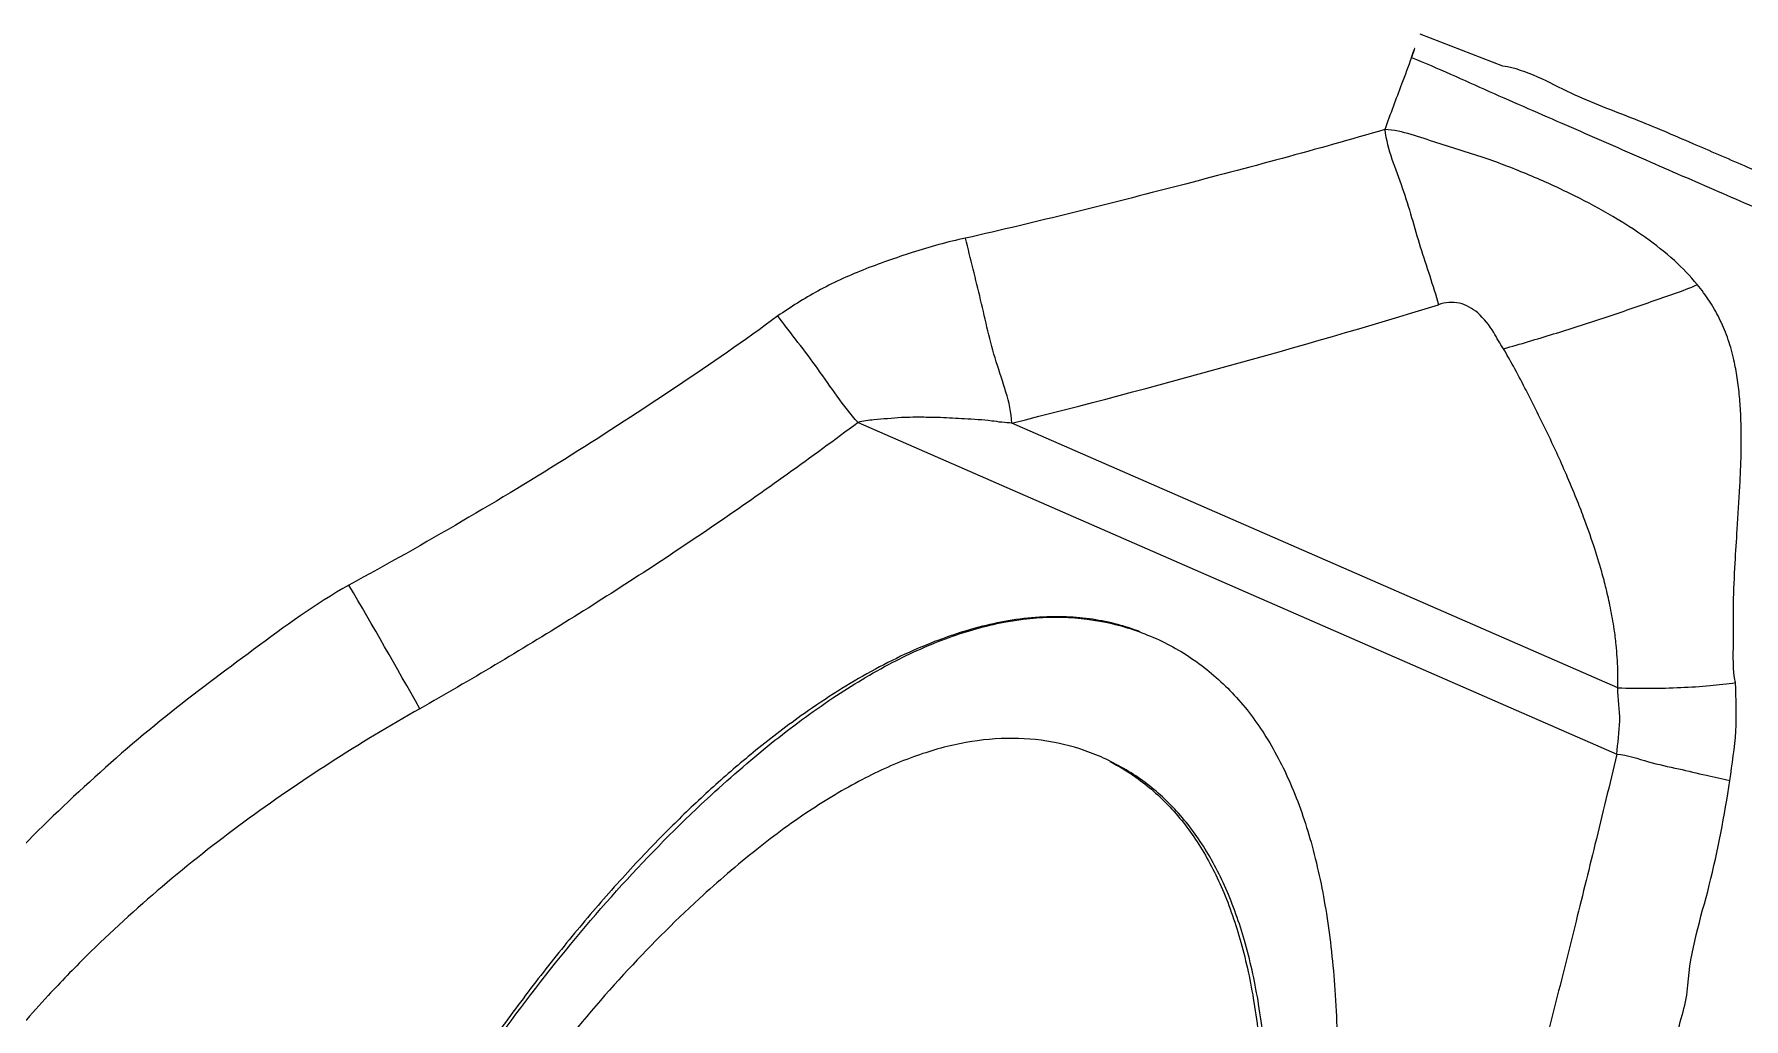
# Model space of a CAD drawing. Header units: millimetres. Extents: x 1145859089 to 1147511753, y -1047484727 to -1047247487.
# Drawn here: x 1146004886.44 to 1146004934.95, y -1047430974.55 to -1047430946.59 of the extents above; entities that cross this region are included whole.
import ezdxf
from ezdxf.xclip import XClip

# ---------------------------------------------------------------- set-up
doc = ezdxf.new("R2010")
doc.units = ezdxf.units.MM
doc.header["$LTSCALE"] = 100
doc.header["$MEASUREMENT"] = 0
doc.header["$XCLIPFRAME"] = 2
doc.layers.get('0').update_dxf_attribs({"linetype": 'CONTINUOUS'})
doc.layers.add('XREF', color=135, linetype='CONTINUOUS')
doc.layers.add('단지배치도$0$W240910', color=135, linetype='CONTINUOUS')

# ---------------------------------------------------------------- blocks, each defined once
blk = doc.blocks.new('단지배치도$0$zw$9902')
at = {"layer": '단지배치도$0$W240910', "linetype": 'ByBlock', "ltscale": 20}
for p, q in [((66787.289, -59578.193), (66784.938, -59577.288)), ((66768.989, -59588.315), (66790.524, -59597.734)), ((66790.548, -59595.849), (66773.357, -59588.33))]:
    blk.add_line(p, q, dxfattribs=at)
at = {"layer": '단지배치도$0$W240910'}
blk.add_arc((56404.253, -57219.78, 0), 12756.719, 322.5073299, 9.110085, dxfattribs=at)
at = {"layer": '단지배치도$0$W240910', "linetype": 'ByBlock', "ltscale": 20}
for centre, radius, start, end in [((66712.355, -59344.83), 251.025, 284.06429, 286.93107), ((66506.646, -59737.331), 286.887, 29.41304, 30.22142)]:
    blk.add_arc(centre, radius, start, end, dxfattribs=at)
blk.add_open_spline([(66784.694, -59577.947), (66784.771, -59577.725), (66784.854, -59577.506), (66784.938, -59577.288)], degree=3, dxfattribs=at)
for points, knots in [([(66784.694, -59577.947), (66784.606, -59578.201), (66784.347, -59578.882), (66784.091, -59579.563), (66783.937, -59579.995)], [0, 0, 0, 0, 0.808025, 2.184233, 2.184233, 2.184233, 2.184233]), ([(66784.694, -59577.947), (66785.437, -59578.252), (66786.894, -59578.92), (66789.072, -59579.859), (66791.193, -59580.791), (66793.24, -59581.686), (66795.19, -59582.537), (66796.813, -59583.248), (66798.115, -59583.815), (66799.118, -59584.258), (66799.767, -59584.531), (66800.076, -59584.673)], [0, 0, 0, 0, 2.408812, 4.806042, 7.115679, 9.359763, 11.508208, 13.498095, 14.676057, 15.768155, 16.787996, 16.787996, 16.787996, 16.787996]), ([(66799.492, -59583.528), (66799.204, -59583.382), (66798.729, -59583.145), (66798.016, -59582.799), (66797.299, -59582.458), (66796.412, -59582.045), (66795.342, -59581.558), (66794.08, -59580.998), (66792.623, -59580.373), (66790.989, -59579.664), (66789.169, -59579.01), (66787.976, -59578.295), (66787.289, -59578.193)], [0, 0, 0, 0, 0.971139, 1.590003, 2.378507, 3.352322, 4.525215, 5.906136, 7.495719, 9.282519, 11.239702, 13.323479, 13.323479, 13.323479, 13.323479]), ([(66783.937, -59579.995), (66782, -59580.565), (66778.039, -59581.618), (66774.065, -59582.62), (66772.038, -59583.083)], [0, 0, 0, 0, 6.055179, 12.29393, 12.29393, 12.29393, 12.29393]), ([(66783.937, -59579.995), (66784.006, -59580.568), (66784.482, -59581.65), (66784.917, -59583.326), (66785.311, -59584.418), (66785.459, -59584.974)], [0, 0, 0, 0, 1.732571, 3.479891, 5.206659, 5.206659, 5.206659, 5.206659]), ([(66792.805, -59584.399), (66792.606, -59584.157), (66792.142, -59583.678), (66791.333, -59583.037), (66790.379, -59582.429), (66789.3, -59581.851), (66788.108, -59581.308), (66786.807, -59580.794), (66785.406, -59580.396), (66784.445, -59580.024), (66783.937, -59579.995)], [0, 0, 0, 0, 0.941821, 1.990378, 3.090346, 4.331794, 5.659356, 7.019941, 8.518113, 10.0465, 10.0465, 10.0465, 10.0465]), ([(66772.038, -59583.083), (66771.526, -59583.179), (66770.549, -59583.471), (66769.142, -59583.954), (66767.852, -59584.542), (66767.08, -59585.04), (66766.709, -59585.289)], [0, 0, 0, 0, 1.562086, 3.050095, 4.462143, 5.801764, 5.801764, 5.801764, 5.801764]), ([(66773.357, -59588.33), (66773.321, -59587.733), (66772.854, -59586.593), (66772.483, -59584.833), (66772.18, -59583.665), (66772.038, -59583.083)], [0, 0, 0, 0, 1.794806, 3.611563, 5.410594, 5.410594, 5.410594, 5.410594]), ([(66787.308, -59586.221), (66787.781, -59586.086), (66788.725, -59585.805), (66790.124, -59585.363), (66791.482, -59584.884), (66792.383, -59584.584), (66792.81, -59584.4)], [0, 0, 0, 0, 1.477175, 2.953024, 4.401303, 5.796969, 5.796969, 5.796969, 5.796969]), ([(66793.889, -59595.699), (66793.81, -59595.331), (66793.843, -59594.574), (66793.82, -59593.446), (66793.874, -59592.37), (66793.942, -59591.26), (66794.01, -59590.23), (66794.05, -59589.318), (66794.055, -59588.628), (66794.04, -59588.06), (66794.001, -59587.514), (66793.935, -59586.989), (66793.831, -59586.445), (66793.672, -59585.896), (66793.441, -59585.353), (66793.152, -59584.854), (66792.927, -59584.549), (66792.805, -59584.399)], [0, 0, 0, 0, 1.130442, 2.241856, 3.395507, 4.356274, 5.580348, 6.490154, 7.096806, 7.650003, 8.193968, 8.736467, 9.238265, 9.854521, 10.446638, 11.002625, 11.581697, 11.581697, 11.581697, 11.581697]), ([(66787.308, -59586.221), (66787.202, -59586.075), (66787.015, -59585.699), (66786.637, -59585.205), (66786.072, -59584.865), (66785.645, -59584.899), (66785.459, -59584.974)], [0, 0, 0, 0, 0.538337, 1.257748, 1.839007, 2.442706, 2.442706, 2.442706, 2.442706]), ([(66766.709, -59585.289), (66765.775, -59585.992), (66763.825, -59587.316), (66760.845, -59589.272), (66757.741, -59591.144), (66755.622, -59592.347), (66754.541, -59592.929)], [0, 0, 0, 0, 3.505723, 7.068542, 10.69142, 14.377221, 14.377221, 14.377221, 14.377221]), ([(66768.989, -59588.315), (66768.567, -59587.842), (66767.875, -59586.779), (66767.09, -59585.79), (66766.709, -59585.289)], [0, 0, 0, 0, 1.900441, 3.788585, 3.788585, 3.788585, 3.788585]), ([(66790.548, -59595.849), (66790.556, -59595.679), (66790.553, -59595.27), (66790.517, -59594.712), (66790.442, -59594.124), (66790.349, -59593.592), (66790.227, -59593.051), (66790.071, -59592.463), (66789.862, -59591.783), (66789.618, -59591.094), (66789.356, -59590.421), (66789.102, -59589.813), (66788.792, -59589.121), (66788.478, -59588.457), (66788.175, -59587.846), (66787.887, -59587.282), (66787.613, -59586.753), (66787.398, -59586.387), (66787.308, -59586.221)], [0, 0, 0, 0, 0.510981, 1.224774, 1.674982, 2.290574, 2.844715, 3.337367, 4.115218, 4.978433, 5.528492, 6.281716, 6.954165, 7.803977, 8.485458, 8.999874, 9.703347, 10.272252, 10.272252, 10.272252, 10.272252]), ([(66768.989, -59588.315), (66767.664, -59589.305), (66764.977, -59591.233), (66760.823, -59593.935), (66757.988, -59595.629), (66756.553, -59596.441)], [0, 0, 0, 0, 4.960436, 9.919328, 14.864038, 14.864038, 14.864038, 14.864038]), ([(66773.357, -59588.33), (66773.164, -59588.328), (66772.717, -59588.251), (66772.039, -59588.212), (66771.399, -59588.176), (66770.802, -59588.164), (66770.171, -59588.166), (66769.55, -59588.236), (66769.132, -59588.263), (66768.989, -59588.315)], [0, 0, 0, 0, 0.578576, 1.353958, 2.038871, 2.500219, 3.145451, 3.927072, 4.383104, 4.383104, 4.383104, 4.383104]), ([(66754.541, -59592.929), (66753.592, -59593.465), (66751.869, -59594.734), (66749.285, -59596.656), (66746.871, -59598.755), (66744.566, -59601.04), (66742.454, -59603.476), (66740.529, -59606.1), (66738.843, -59608.871), (66737.418, -59611.771), (66736.269, -59614.762), (66735.387, -59617.841), (66734.763, -59621.036), (66734.428, -59624.054), (66734.308, -59626.87), (66734.342, -59629.433), (66734.502, -59631.99), (66734.818, -59634.54), (66735.02, -59636.253), (66735.219, -59637.104)], [0, 0, 0, 0, 3.268622, 6.397637, 9.667075, 12.850977, 16.13086, 19.328305, 22.601473, 25.847972, 29.009985, 32.200779, 35.444395, 38.763751, 41.302653, 43.894769, 46.449524, 48.984567, 51.607261, 51.607261, 51.607261, 51.607261]), ([(66751.815, -59652.843), (66751.383, -59652.655), (66750.553, -59652.187), (66749.469, -59651.224), (66748.56, -59650.012), (66747.825, -59648.558), (66747.261, -59646.865), (66746.863, -59644.932), (66746.631, -59642.758), (66746.555, -59640.08), (66746.701, -59636.935), (66747.158, -59633.372), (66747.911, -59629.699), (66748.958, -59625.915), (66750.3, -59622.019), (66751.909, -59618.078), (66753.711, -59614.221), (66755.662, -59610.588), (66757.731, -59607.248), (66759.918, -59604.202), (66762.222, -59601.448), (66764.431, -59599.208), (66766.447, -59597.449), (66768.198, -59596.147), (66769.886, -59595.129), (66771.512, -59594.395), (66773.078, -59593.949), (66774.585, -59593.794), (66776.029, -59593.937), (66776.937, -59594.228), (66777.369, -59594.417)], [0, 0, 0, 0, 1.412766, 2.833461, 4.321746, 5.929778, 7.699157, 9.661244, 11.839094, 14.249578, 17.69248, 21.273155, 25.013227, 28.931683, 33.045041, 37.367585, 41.694975, 45.811725, 49.732095, 53.472597, 57.052228, 60.492655, 62.898636, 65.072954, 67.032507, 68.800365, 70.407871, 71.89653, 73.318297, 74.732515, 74.732515, 74.732515, 74.732515]), ([(66776.992, -59594.258), (66776.949, -59594.241), (66776.771, -59594.174), (66776.357, -59594.041), (66775.736, -59593.903), (66774.998, -59593.824), (66774.201, -59593.825), (66773.37, -59593.913), (66772.512, -59594.09), (66771.823, -59594.295), (66771.086, -59594.558), (66770.305, -59594.889), (66769.348, -59595.378), (66768.397, -59595.941), (66767.296, -59596.678), (66766.14, -59597.56), (66764.938, -59598.592), (66764.051, -59599.429), (66763.113, -59600.369), (66762.132, -59601.417), (66760.927, -59602.82), (66759.755, -59604.295), (66758.617, -59605.84), (66757.513, -59607.45), (66756.443, -59609.125), (66755.334, -59610.985), (66754.213, -59613.017), (66753.094, -59615.219), (66752.049, -59617.457), (66751.162, -59619.53), (66750.333, -59621.626), (66749.573, -59623.728), (66748.827, -59626.045), (66748.174, -59628.353), (66747.616, -59630.644), (66747.16, -59632.903), (66746.824, -59635.042), (66746.662, -59636.484), (66746.601, -59637.184), (66746.597, -59637.238)], [0, 0, 0, 0, 0.137339, 0.572509, 1.303412, 2.041427, 2.794842, 3.689275, 4.54292, 5.42016, 5.843515, 6.889188, 7.962288, 9.066248, 10.203431, 11.93457, 13.42487, 14.953303, 15.59288, 17.408174, 19.257214, 21.140606, 23.058591, 25.011212, 26.998409, 29.020094, 31.506542, 33.958541, 36.428155, 38.915654, 40.723187, 43.188235, 45.620606, 48.022979, 50.383888, 52.690194, 54.934814, 56.87878, 57.042162, 57.042162, 57.042162, 57.042162]), ([(66777.369, -59594.416), (66777.801, -59594.604), (66778.631, -59595.072), (66779.716, -59596.036), (66780.625, -59597.247), (66781.36, -59598.701), (66781.925, -59600.394), (66782.323, -59602.326), (66782.556, -59604.499), (66782.632, -59607.176), (66782.486, -59610.321), (66782.029, -59613.882), (66781.276, -59617.555), (66780.229, -59621.34), (66778.887, -59625.236), (66777.277, -59629.177), (66775.475, -59633.036), (66773.523, -59636.67), (66771.454, -59640.01), (66769.268, -59643.057), (66766.963, -59645.811), (66764.755, -59648.051), (66762.739, -59649.811), (66760.987, -59651.113), (66759.299, -59652.131), (66757.673, -59652.864), (66756.107, -59653.311), (66754.6, -59653.465), (66753.155, -59653.323), (66752.247, -59653.032), (66751.815, -59652.843)], [0, 0, 0, 0, 1.413182, 2.834148, 4.322514, 5.930416, 7.699453, 9.660999, 11.838121, 14.247704, 17.689668, 21.269748, 25.009586, 28.928178, 33.042044, 37.365468, 41.694091, 45.811845, 49.732988, 53.474028, 57.053964, 60.494463, 62.90047, 65.074832, 67.034455, 68.802419, 70.41008, 71.898956, 73.321006, 74.735573, 74.735573, 74.735573, 74.735573]), ([(66790.548, -59595.849), (66790.85, -59595.858), (66791.448, -59595.866), (66792.322, -59595.845), (66793.135, -59595.793), (66793.65, -59595.735), (66793.89, -59595.7)], [0, 0, 0, 0, 0.905592, 1.794534, 2.622096, 3.349577, 3.349577, 3.349577, 3.349577]), ([(66793.729, -59598.483), (66793.793, -59598.017), (66793.947, -59597.094), (66793.902, -59596.16), (66793.889, -59595.699)], [0, 0, 0, 0, 1.412121, 2.793816, 2.793816, 2.793816, 2.793816]), ([(66790.524, -59597.734), (66790.544, -59597.418), (66790.654, -59596.791), (66790.56, -59596.162), (66790.548, -59595.849)], [0, 0, 0, 0, 0.94919, 1.889976, 1.889976, 1.889976, 1.889976]), ([(66756.553, -59596.441), (66755.689, -59596.926), (66753.996, -59597.955), (66751.546, -59599.632), (66749.228, -59601.459), (66747.591, -59602.955), (66746.543, -59604.015), (66745.945, -59604.648), (66745.323, -59605.341), (66744.732, -59606.042), (66744.268, -59606.622), (66743.906, -59607.094), (66743.551, -59607.573), (66743.149, -59608.139), (66742.686, -59608.829), (66742.154, -59609.673), (66741.616, -59610.599), (66741.132, -59611.514), (66740.782, -59612.229), (66740.532, -59612.77), (66740.322, -59613.248), (66740.095, -59613.79), (66739.759, -59614.646), (66739.196, -59616.256), (66738.7, -59618.113), (66738.348, -59619.938), (66738.16, -59621.189), (66738.03, -59622.354), (66737.945, -59623.428), (66737.899, -59624.372), (66737.878, -59625.241), (66737.875, -59626.093), (66737.894, -59627.051), (66737.94, -59628.055), (66738.008, -59629.01), (66738.104, -59630.043), (66738.246, -59631.263), (66738.472, -59632.779), (66738.775, -59634.452), (66739.028, -59635.603), (66739.164, -59636.198)], [0, 0, 0, 0, 2.972308, 5.940877, 8.901705, 11.818447, 12.587247, 13.373265, 14.43024, 15.37964, 16.122682, 16.660142, 17.166141, 17.909976, 18.741607, 19.660745, 20.901374, 21.95333, 22.765542, 23.288653, 23.73983, 24.333963, 25.050906, 26.498161, 29.448916, 30.806994, 32.071979, 33.243608, 34.321472, 35.305093, 36.07715, 36.929226, 37.861586, 38.950552, 39.945245, 40.733721, 42.061928, 43.630184, 45.330349, 47.162667, 47.162667, 47.162667, 47.162667]), ([(66775.884, -59597.812), (66775.492, -59597.641), (66774.671, -59597.375), (66773.366, -59597.239), (66772.006, -59597.367), (66770.595, -59597.757), (66769.132, -59598.403), (66767.616, -59599.303), (66766.044, -59600.457), (66764.243, -59602.013), (66762.277, -59603.991), (66760.231, -59606.416), (66758.293, -59609.098), (66756.463, -59612.037), (66754.741, -59615.232), (66753.691, -59617.476), (66753.183, -59618.638)], [0, 0, 0, 0, 1.28228, 2.56859, 3.911217, 5.35635, 6.941241, 8.694253, 10.636399, 12.783145, 15.828876, 18.992157, 22.29241, 25.746746, 29.370094, 33.175396, 33.175396, 33.175396, 33.175396]), ([(66790.524, -59597.734), (66790.315, -59598.588), (66789.923, -59600.219), (66789.32, -59602.66), (66788.719, -59605.055), (66788.091, -59607.498), (66787.453, -59609.91), (66786.817, -59612.25), (66786.386, -59613.762), (66786.178, -59614.498)], [0, 0, 0, 0, 2.6377, 5.033813, 7.542093, 10.046145, 12.601257, 15.025661, 17.319526, 17.319526, 17.319526, 17.319526]), ([(66790.524, -59597.734), (66790.829, -59597.755), (66791.402, -59597.967), (66792.252, -59598.139), (66793.022, -59598.324), (66793.507, -59598.433), (66793.73, -59598.483)], [0, 0, 0, 0, 0.916797, 1.801428, 2.606514, 3.291751, 3.291751, 3.291751, 3.291751]), ([(66776.136, -59597.938), (66776.39, -59598.07), (66777.003, -59598.442), (66777.882, -59599.214), (66778.71, -59600.3), (66779.381, -59601.6), (66779.898, -59603.112), (66780.264, -59604.835), (66780.481, -59606.771), (66780.556, -59609.155), (66780.435, -59611.951), (66780.042, -59615.111), (66779.389, -59618.359), (66778.477, -59621.695), (66777.306, -59625.119), (66776.376, -59627.404), (66775.87, -59628.561)], [0, 0, 0, 0, 0.857072, 2.143513, 3.48566, 4.929829, 6.513411, 8.264891, 10.205374, 12.350393, 15.415003, 18.590005, 21.894496, 25.345424, 28.957677, 32.744241, 32.744241, 32.744241, 32.744241]), ([(66776.003, -59628.619), (66776.509, -59627.462), (66777.44, -59625.176), (66778.611, -59621.751), (66779.524, -59618.415), (66780.176, -59615.167), (66780.569, -59612.008), (66780.689, -59609.213), (66780.614, -59606.828), (66780.397, -59604.892), (66780.03, -59603.168), (66779.513, -59601.656), (66778.843, -59600.356), (66778.015, -59599.27), (66777.029, -59598.405), (66776.276, -59597.983), (66775.884, -59597.812)], [0, 0, 0, 0, 3.787928, 7.400997, 10.852194, 14.156419, 17.330636, 20.393975, 22.540099, 24.48139, 26.233366, 27.817115, 29.261118, 30.602782, 31.88848, 33.170672, 33.170672, 33.170672, 33.170672]), ([(66792.536, -59604.288), (66792.598, -59603.323), (66793.224, -59601.421), (66793.573, -59599.479), (66793.729, -59598.483)], [0, 0, 0, 0, 2.902757, 5.926835, 5.926835, 5.926835, 5.926835]), ([(66791.83, -59607.327), (66791.967, -59606.824), (66792.144, -59605.8), (66792.503, -59604.805), (66792.536, -59604.288)], [0, 0, 0, 0, 1.565759, 3.119985, 3.119985, 3.119985, 3.119985])]:
    blk.add_open_spline(points, degree=3, knots=knots, dxfattribs=at)
blk = doc.blocks.new('단지배치도')
blk.add_blockref('단지배치도$0$zw$9902', (141034.193, 142437.157))

msp = doc.modelspace()

# ---------------------------------------------------------------- block references
at = {"layer": 'XREF'}
ref = msp.add_blockref('단지배치도', (1145797106.633357, -1047513806.462535), dxfattribs=at)
XClip(ref).set_block_clipping_path([(72982.4064819524, 34919.7593965298), (360382.4067475507, 255319.7593436697)])

doc.saveas('drawing.dxf')
